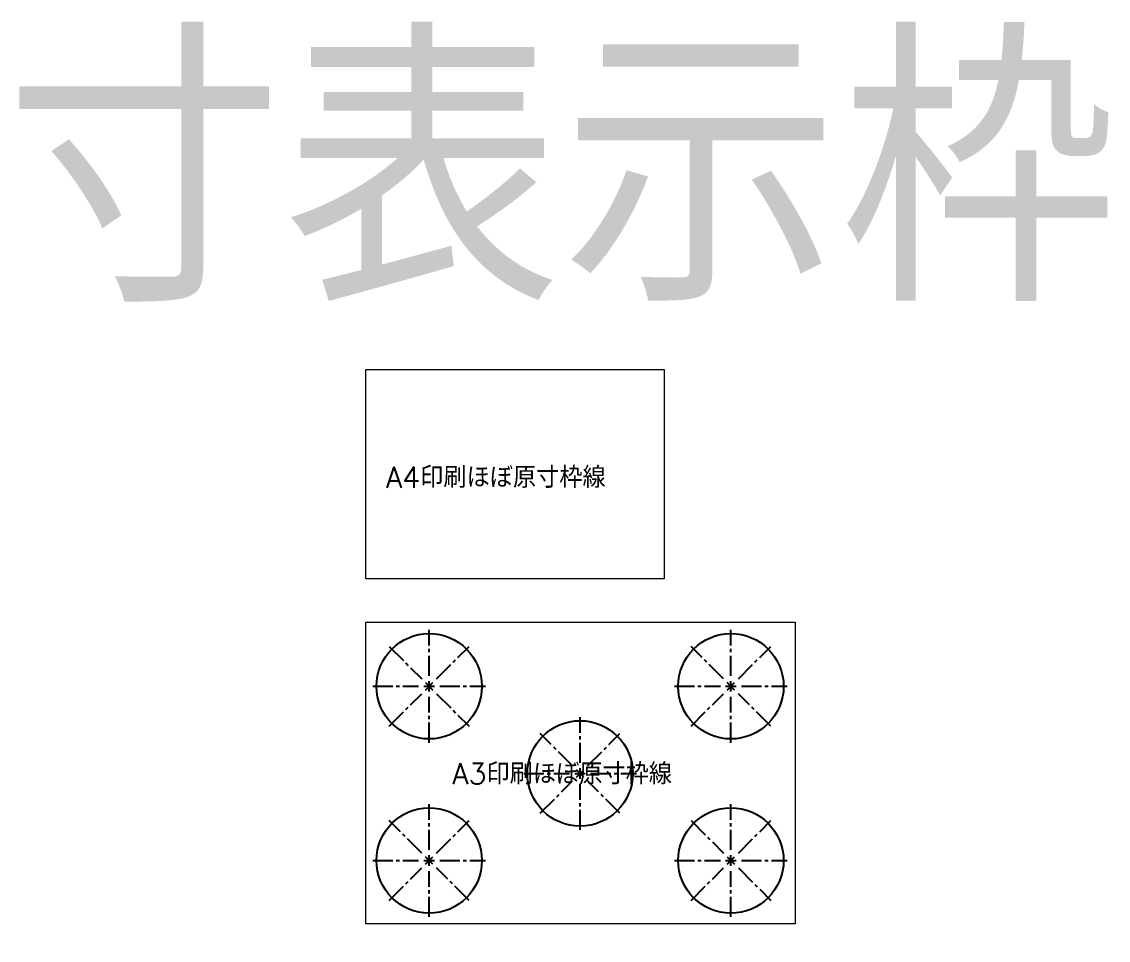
# Model space of a CAD drawing. Header units: millimetres. Extents: x 0 to 10987, y 0 to 7892.
# Drawn here: x 6512 to 7543, y 4743 to 5615 of the extents above; entities that cross this region are included whole.
import ezdxf

# ---------------------------------------------------------------- set-up
doc = ezdxf.new("R2010")
doc.units = ezdxf.units.MM
doc.linetypes.add('CENTER2', pattern=[28.575, 19.05, -3.175, 3.175, -3.175])
doc.linetypes.add('HIDDEN', pattern=[9.525, 6.35, -3.175])
doc.layers.add('01_外形線', color=7, linetype='Continuous', lineweight=25)
doc.layers.add('06_文字', color=7, linetype='Continuous', lineweight=13)
doc.styles.add('KSS_TXT', font='txt.shx', dxfattribs={"bigfont": 'extfont2.shx'})

# ---------------------------------------------------------------- blocks, each defined once
blk = doc.blocks.new('*U16')
at = {"layer": '01_外形線', "color": 0, "linetype": 'CENTER2', "transparency": 16777216}
for p, q in [((0, 10), (0, 53.5)), ((-53.5, 0), (-10, 0)), ((10, 0), (53.5, 0)), ((0, -53.5), (0, -10))]:
    blk.add_line(p, q, dxfattribs=at)
at = {"layer": '01_外形線', "color": 0, "linetype": 'Continuous', "transparency": 16777216}
for p, q in [((-5, 0), (5, 0)), ((0, -5), (0, 5))]:
    blk.add_line(p, q, dxfattribs=at)
blk = doc.blocks.new('*U17')
at = {"layer": '01_外形線', "color": 0, "linetype": 'CENTER2', "transparency": 16777216}
for p, q in [((0, 10), (0, 53.5)), ((-53.5, 0), (-10, 0)), ((10, 0), (53.5, 0)), ((0, -53.5), (0, -10))]:
    blk.add_line(p, q, dxfattribs=at)
at = {"layer": '01_外形線', "color": 0, "linetype": 'Continuous', "transparency": 16777216}
for p, q in [((-5, 0), (5, 0)), ((0, -5), (0, 5))]:
    blk.add_line(p, q, dxfattribs=at)
blk = doc.blocks.new('*U8')
at = {"layer": '01_外形線', "color": 0, "linetype": 'CENTER2', "transparency": 16777216}
for p, q in [((0, 10), (0, 53.5)), ((-53.5, 0), (-10, 0)), ((10, 0), (53.5, 0)), ((0, -53.5), (0, -10))]:
    blk.add_line(p, q, dxfattribs=at)
at = {"layer": '01_外形線', "color": 0, "linetype": 'Continuous', "transparency": 16777216}
for p, q in [((-5, 0), (5, 0)), ((0, -5), (0, 5))]:
    blk.add_line(p, q, dxfattribs=at)
blk = doc.blocks.new('*U9')
at = {"layer": '01_外形線', "color": 0, "linetype": 'CENTER2', "transparency": 16777216}
for p, q in [((0, 10), (0, 53.5)), ((-53.5, 0), (-10, 0)), ((10, 0), (53.5, 0)), ((0, -53.5), (0, -10))]:
    blk.add_line(p, q, dxfattribs=at)
at = {"layer": '01_外形線', "color": 0, "linetype": 'Continuous', "transparency": 16777216}
for p, q in [((-5, 0), (5, 0)), ((0, -5), (0, 5))]:
    blk.add_line(p, q, dxfattribs=at)
blk = doc.blocks.new('*U10')
at = {"layer": '01_外形線', "color": 0, "linetype": 'CENTER2', "transparency": 16777216}
for p, q in [((0, 10), (0, 53.5)), ((-53.5, 0), (-10, 0)), ((10, 0), (53.5, 0)), ((0, -53.5), (0, -10))]:
    blk.add_line(p, q, dxfattribs=at)
at = {"layer": '01_外形線', "color": 0, "linetype": 'Continuous', "transparency": 16777216}
for p, q in [((-5, 0), (5, 0)), ((0, -5), (0, 5))]:
    blk.add_line(p, q, dxfattribs=at)
blk = doc.blocks.new('*U11')
at = {"layer": '01_外形線', "color": 0, "linetype": 'CENTER2', "transparency": 16777216}
for p, q in [((0, 10), (0, 53.5)), ((-53.5, 0), (-10, 0)), ((10, 0), (53.5, 0)), ((0, -53.5), (0, -10))]:
    blk.add_line(p, q, dxfattribs=at)
at = {"layer": '01_外形線', "color": 0, "linetype": 'Continuous', "transparency": 16777216}
for p, q in [((-5, 0), (5, 0)), ((0, -5), (0, 5))]:
    blk.add_line(p, q, dxfattribs=at)
blk = doc.blocks.new('*U12')
at = {"layer": '01_外形線', "color": 0, "linetype": 'CENTER2', "transparency": 16777216}
for p, q in [((0, 10), (0, 53.5)), ((-53.5, 0), (-10, 0)), ((10, 0), (53.5, 0)), ((0, -53.5), (0, -10))]:
    blk.add_line(p, q, dxfattribs=at)
at = {"layer": '01_外形線', "color": 0, "linetype": 'Continuous', "transparency": 16777216}
for p, q in [((-5, 0), (5, 0)), ((0, -5), (0, 5))]:
    blk.add_line(p, q, dxfattribs=at)
blk = doc.blocks.new('*U13')
at = {"layer": '01_外形線', "color": 0, "linetype": 'CENTER2', "transparency": 16777216}
for p, q in [((0, 10), (0, 53.5)), ((-53.5, 0), (-10, 0)), ((10, 0), (53.5, 0)), ((0, -53.5), (0, -10))]:
    blk.add_line(p, q, dxfattribs=at)
at = {"layer": '01_外形線', "color": 0, "linetype": 'Continuous', "transparency": 16777216}
for p, q in [((-5, 0), (5, 0)), ((0, -5), (0, 5))]:
    blk.add_line(p, q, dxfattribs=at)
blk = doc.blocks.new('*U14')
at = {"layer": '01_外形線', "color": 0, "linetype": 'CENTER2', "transparency": 16777216}
for p, q in [((0, 10), (0, 53.5)), ((-53.5, 0), (-10, 0)), ((10, 0), (53.5, 0)), ((0, -53.5), (0, -10))]:
    blk.add_line(p, q, dxfattribs=at)
at = {"layer": '01_外形線', "color": 0, "linetype": 'Continuous', "transparency": 16777216}
for p, q in [((-5, 0), (5, 0)), ((0, -5), (0, 5))]:
    blk.add_line(p, q, dxfattribs=at)
blk = doc.blocks.new('*U15')
at = {"layer": '01_外形線', "color": 0, "linetype": 'CENTER2', "transparency": 16777216}
for p, q in [((0, 10), (0, 53.5)), ((-53.5, 0), (-10, 0)), ((10, 0), (53.5, 0)), ((0, -53.5), (0, -10))]:
    blk.add_line(p, q, dxfattribs=at)
at = {"layer": '01_外形線', "color": 0, "linetype": 'Continuous', "transparency": 16777216}
for p, q in [((-5, 0), (5, 0)), ((0, -5), (0, 5))]:
    blk.add_line(p, q, dxfattribs=at)

msp = doc.modelspace()

# ---------------------------------------------------------------- linework, layer by layer
at = {"layer": '01_外形線'}
for centre in [(6898.285, 4984.306), (7184.531, 4984.306), (7041.408, 4901.656), (6898.285, 4819.007), (7184.531, 4819.007)]:
    msp.add_circle(centre, 50, dxfattribs=at)
at = {"layer": 'Defpoints', "color": 4, "lineweight": 0}
msp.add_lwpolyline([(6838.285, 5284.849), (7121.175, 5284.849), (7121.175, 5086.18), (6838.285, 5086.18)], close=True, dxfattribs=at)
at = {"layer": 'Defpoints', "color": 3, "lineweight": 0}
msp.add_lwpolyline([(6838.285, 5045.019), (7245.547, 5045.019), (7245.547, 4759.007), (6838.285, 4759.007)], close=True, dxfattribs=at)

# ---------------------------------------------------------------- block references
at = {"layer": '01_外形線', "linetype": 'CENTER2'}
for name, p, rotation in [('*U17', (6898.285, 4984.306), 314.9999999999999), ('*U11', (7184.531, 4984.306), 45.00000000000016), ('*U15', (7041.408, 4901.656), 45.00000000000016), ('*U9', (6898.285, 4819.007), 45.00000000000011), ('*U13', (7184.531, 4819.007), 314.9999999999999)]:
    msp.add_blockref(name, p, dxfattribs=dict(at, rotation=rotation))
for name, p in [('*U16', (6898.285, 4984.306)), ('*U10', (7184.531, 4984.306)), ('*U14', (7041.408, 4901.656)), ('*U8', (6898.285, 4819.007)), ('*U12', (7184.531, 4819.007))]:
    msp.add_blockref(name, p, dxfattribs=at)

# ---------------------------------------------------------------- texts
at = {"layer": '06_文字', "color": 3, "insert": (6231.756, 5589.859), "char_height": 240, "attachment_point": 1, "style": 'KSS_TXT'}
msp.add_mtext_dynamic_manual_height_columns('実寸表示枠', width=2284.24575, gutter_width=15, heights=[391.529], dxfattribs=at)
at = {"layer": 'Defpoints', "color": 4, "linetype": 'HIDDEN', "insert": (6857.169, 5192.583), "char_height": 20, "attachment_point": 1, "style": 'KSS_TXT'}
msp.add_mtext_dynamic_manual_height_columns('A4印刷ほぼ原寸枠線', width=255.50165, gutter_width=75, heights=[28.542], dxfattribs=at)
at = {"layer": 'Defpoints', "color": 3, "linetype": 'HIDDEN', "insert": (6920.067, 4911.312), "char_height": 20, "attachment_point": 1, "style": 'KSS_TXT'}
msp.add_mtext_dynamic_manual_height_columns('A3印刷ほぼ原寸枠線', width=255.50165, gutter_width=75, heights=[28.542], dxfattribs=at)

doc.saveas('drawing.dxf')
